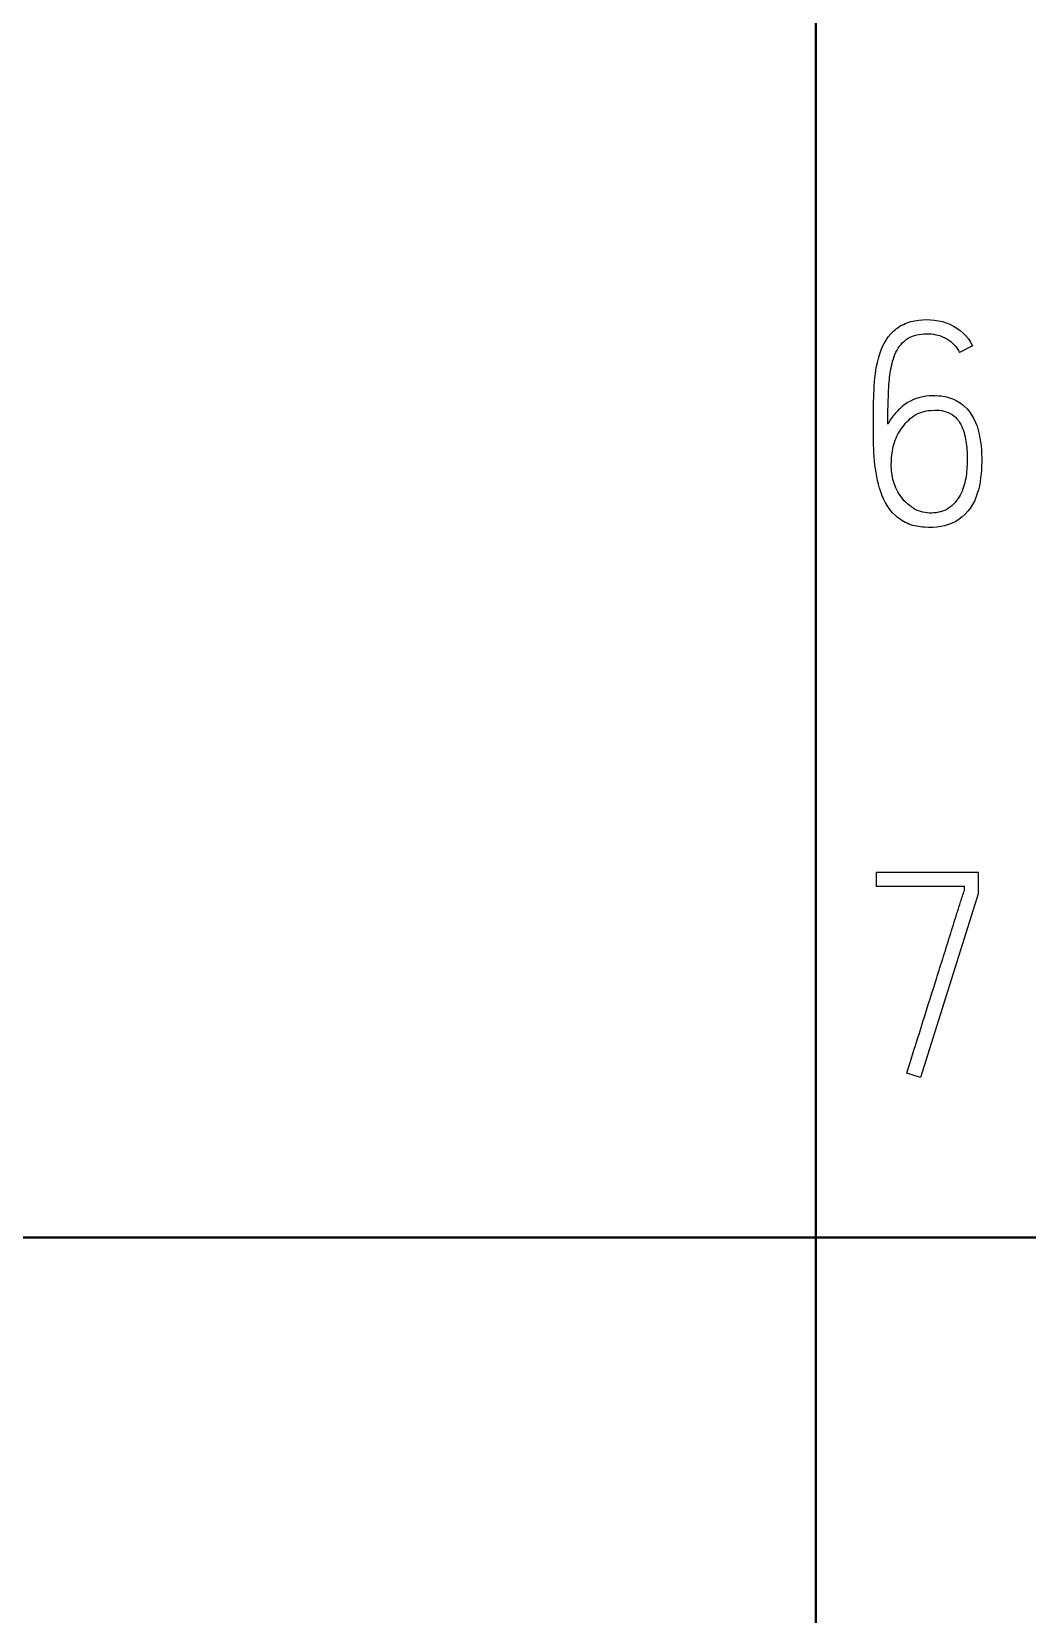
# Model space of a CAD drawing. Header units: millimetres. Extents: x 6750 to 121550, y -28210 to 66060.
# Drawn here: x 38648.95 to 38658.69, y 64530.04 to 64545.52 of the extents above; entities that cross this region are included whole.
import ezdxf

# ---------------------------------------------------------------- set-up
doc = ezdxf.new("R2010")
doc.units = ezdxf.units.MM
doc.linetypes.add('SLD-Solid', pattern=[0])
doc.layers.add('DN.1. NET LIEN MANH', color=7, linetype='Continuous', lineweight=40)

# ---------------------------------------------------------------- blocks, each defined once
blk = doc.blocks.new('A$C039E768D')
at = {"color": 7, "linetype": 'SLD-Solid', "lineweight": 25}
for p, q in [((-13.468, 24.421), (-13.595, 24.355)), ((-13.839, 23.933), (-13.889, 23.93)), ((-13.878, 23.789), (-13.834, 23.792)), ((-14.408, 19.132), (-14.408, 19.273)), ((-14.408, 19.273), (-13.409, 19.273)), ((-13.409, 19.071), (-13.409, 19.273)), ((-13.548, 19.132), (-14.408, 19.132)), ((-13.409, 19.071), (-13.978, 17.262)), ((-13.548, 19.093), (-13.548, 19.132)), ((-13.978, 17.262), (-14.111, 17.307))]:
    blk.add_line(p, q, dxfattribs=at)
blk.add_open_spline([(-15, 0), (-15, 20.382), (-15, 40.727), (-15, 60.997)], degree=3, dxfattribs=at)
for points, knots in [([(-13.839, 23.933), (-13.786, 23.936), (-13.734, 23.927), (-13.634, 23.893), (-13.588, 23.867), (-13.471, 23.76), (-13.426, 23.66), (-13.381, 23.455), (-13.376, 23.351), (-13.384, 23.141), (-13.397, 23.036), (-13.473, 22.841), (-13.541, 22.754), (-13.725, 22.652), (-13.832, 22.638), (-13.99, 22.649), (-14.042, 22.658), (-14.14, 22.697), (-14.184, 22.725), (-14.301, 22.831), (-14.349, 22.929), (-14.408, 23.128), (-14.423, 23.232), (-14.438, 23.438), (-14.438, 23.541), (-14.439, 23.747), (-14.438, 23.85), (-14.43, 24.056), (-14.422, 24.159), (-14.376, 24.359), (-14.338, 24.461), (-14.234, 24.576), (-14.192, 24.608), (-14.098, 24.653), (-14.047, 24.666), (-13.892, 24.684), (-13.785, 24.674), (-13.595, 24.589), (-13.516, 24.515), (-13.468, 24.421)], [0, 0, 0, 0, 0.03125, 0.03125, 0.0625, 0.0625, 0.125, 0.125, 0.1875, 0.1875, 0.25, 0.25, 0.3125, 0.3125, 0.375, 0.375, 0.40625, 0.40625, 0.4375, 0.4375, 0.5, 0.5, 0.5625, 0.5625, 0.625, 0.625, 0.6875, 0.6875, 0.75, 0.75, 0.8125, 0.8125, 0.84375, 0.84375, 0.875, 0.875, 0.9375, 0.9375, 1, 1, 1, 1]), ([(-14.297, 23.653), (-14.297, 23.776), (-14.295, 23.898), (-14.284, 24.082), (-14.278, 24.143), (-14.254, 24.264), (-14.237, 24.324), (-14.177, 24.432), (-14.134, 24.479), (-14.022, 24.533), (-13.958, 24.54), (-13.835, 24.536), (-13.774, 24.52), (-13.666, 24.458), (-13.623, 24.411), (-13.595, 24.355)], [0, 0, 0, 0, 0.25, 0.25, 0.375, 0.375, 0.5, 0.5, 0.625, 0.625, 0.75, 0.75, 0.875, 0.875, 1, 1, 1, 1]), ([(-13.889, 23.93), (-13.976, 23.926), (-14.061, 23.897), (-14.165, 23.822), (-14.196, 23.791), (-14.253, 23.727), (-14.278, 23.692), (-14.297, 23.653)], [0, 0, 0, 0, 0.5, 0.5, 0.75, 0.75, 1, 1, 1, 1]), ([(-13.834, 23.792), (-13.805, 23.794), (-13.776, 23.789), (-13.72, 23.775), (-13.693, 23.764), (-13.621, 23.717), (-13.587, 23.666), (-13.545, 23.559), (-13.534, 23.502), (-13.521, 23.388), (-13.519, 23.331), (-13.523, 23.216), (-13.528, 23.159), (-13.551, 23.047), (-13.57, 22.992), (-13.63, 22.893), (-13.671, 22.849), (-13.772, 22.793), (-13.832, 22.784), (-13.948, 22.786), (-14.006, 22.804), (-14.102, 22.867), (-14.144, 22.909), (-14.209, 23.005), (-14.232, 23.058), (-14.262, 23.17), (-14.265, 23.228), (-14.26, 23.343), (-14.254, 23.4), (-14.223, 23.511), (-14.197, 23.564), (-14.13, 23.658), (-14.091, 23.704), (-13.994, 23.768), (-13.937, 23.785), (-13.878, 23.789)], [0, 0, 0, 0, 0.03125, 0.03125, 0.0625, 0.0625, 0.125, 0.125, 0.1875, 0.1875, 0.25, 0.25, 0.3125, 0.3125, 0.375, 0.375, 0.4375, 0.4375, 0.5, 0.5, 0.5625, 0.5625, 0.625, 0.625, 0.6875, 0.6875, 0.75, 0.75, 0.8125, 0.8125, 0.875, 0.875, 0.9375, 0.9375, 1, 1, 1, 1]), ([(-14.111, 17.307), (-14.018, 17.605), (-13.925, 17.903), (-13.784, 18.349), (-13.737, 18.498), (-13.667, 18.721), (-13.644, 18.796), (-13.609, 18.908), (-13.597, 18.945), (-13.573, 19.019), (-13.562, 19.057), (-13.548, 19.093)], [0, 0, 0, 0, 0.5, 0.5, 0.75, 0.75, 0.875, 0.875, 0.9375, 0.9375, 1, 1, 1, 1])]:
    blk.add_open_spline(points, degree=3, knots=knots, dxfattribs=at)
at = {"layer": 'DN.1. NET LIEN MANH'}
for points in [[(0, 73.2), (0, 0)], [(-15, 15.7), (0, 15.7)]]:
    blk.add_lwpolyline(points, dxfattribs=at)
blk = doc.blocks.new('A$C00790B90')
at = {"layer": 'DN.1. NET LIEN MANH'}
blk.add_lwpolyline([(0, 115), (0, 0), (15, 0), (15, 115)], close=True, dxfattribs=at)
blk.add_blockref('A$C039E768D', (15, 41.8), dxfattribs=at)

msp = doc.modelspace()

# ---------------------------------------------------------------- block references
at = {"layer": 'DN.1. NET LIEN MANH'}
for p in [(38641.626, 64476.229), (38656.626, 64476.229)]:
    msp.add_blockref('A$C00790B90', p, dxfattribs=at)

doc.saveas('drawing.dxf')
